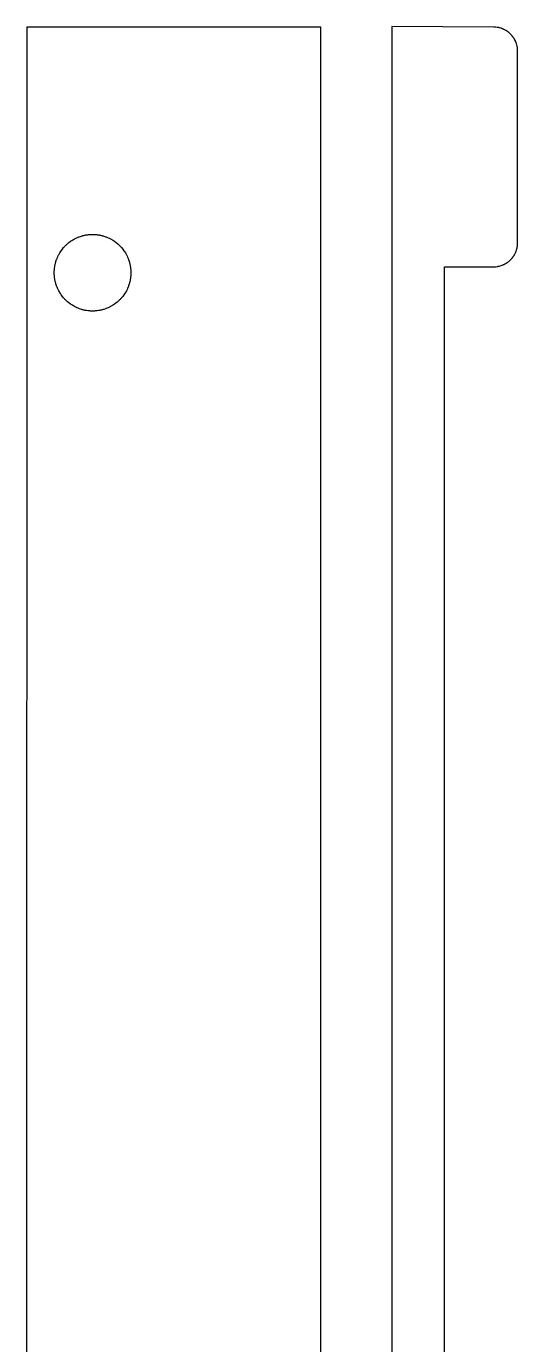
# Model space of a CAD drawing. Header units: metres. Extents: x -3 to 104, y 0 to 110.
# Drawn here: x 83.5 to 104, y 55 to 110 of the extents above; entities that cross this region are included whole.
import ezdxf

# ---------------------------------------------------------------- set-up
doc = ezdxf.new("R2010")
doc.units = ezdxf.units.M

msp = doc.modelspace()

# ---------------------------------------------------------------- linework, layer by layer
for p, q in [((103, 110), (98.75, 110.032)), ((98.75, 110.032), (98.75, 18.25)), ((83.5, 110), (83.4854, 18.168)), ((95.7842, 110), (83.5, 110)), ((95.7842, 18.25), (95.7842, 110)), ((103.018, 110), (103, 110)), ((103.035, 109.999), (103.018, 110)), ((103.053, 109.999), (103.035, 109.999)), ((103.069, 109.998), (103.053, 109.999)), ((103.14, 109.99), (103.069, 109.998)), ((103.156, 109.987), (103.14, 109.99)), ((103.174, 109.984), (103.156, 109.987)), ((103.19, 109.981), (103.174, 109.984)), ((103.208, 109.979), (103.19, 109.981)), ((103.225, 109.975), (103.208, 109.979)), ((103.242, 109.971), (103.225, 109.975)), ((103.309, 109.951), (103.242, 109.971)), ((103.358, 109.934), (103.309, 109.951)), ((103.375, 109.927), (103.358, 109.934)), ((103.391, 109.921), (103.375, 109.927)), ((103.406, 109.913), (103.391, 109.921)), ((103.423, 109.906), (103.406, 109.913)), ((103.47, 109.883), (103.423, 109.906)), ((103.484, 109.875), (103.47, 109.883)), ((103.5, 109.866), (103.484, 109.875)), ((103.515, 109.857), (103.5, 109.866)), ((103.53, 109.848), (103.515, 109.857)), ((103.545, 109.839), (103.53, 109.848)), ((103.56, 109.829), (103.545, 109.839)), ((103.573, 109.819), (103.56, 109.829)), ((103.588, 109.809), (103.573, 109.819)), ((103.602, 109.799), (103.588, 109.809)), ((103.629, 109.777), (103.602, 109.799)), ((103.643, 109.766), (103.629, 109.777)), ((103.656, 109.755), (103.643, 109.766)), ((103.694, 109.72), (103.656, 109.755)), ((103.72, 109.694), (103.694, 109.72)), ((103.755, 109.656), (103.72, 109.694)), ((103.766, 109.643), (103.755, 109.656)), ((103.777, 109.629), (103.766, 109.643)), ((103.799, 109.602), (103.777, 109.629)), ((103.809, 109.588), (103.799, 109.602)), ((103.819, 109.573), (103.809, 109.588)), ((103.829, 109.56), (103.819, 109.573)), ((103.839, 109.545), (103.829, 109.56)), ((103.848, 109.53), (103.839, 109.545)), ((103.857, 109.515), (103.848, 109.53)), ((103.866, 109.5), (103.857, 109.515)), ((103.875, 109.484), (103.866, 109.5)), ((103.883, 109.47), (103.875, 109.484)), ((103.906, 109.423), (103.883, 109.47)), ((103.913, 109.406), (103.906, 109.423)), ((103.921, 109.391), (103.913, 109.406)), ((103.927, 109.375), (103.921, 109.391)), ((103.934, 109.358), (103.927, 109.375)), ((103.951, 109.309), (103.934, 109.358)), ((103.971, 109.242), (103.951, 109.309)), ((103.975, 109.225), (103.971, 109.242)), ((103.979, 109.208), (103.975, 109.225)), ((103.981, 109.19), (103.979, 109.208)), ((103.984, 109.174), (103.981, 109.19)), ((103.987, 109.156), (103.984, 109.174)), ((103.99, 109.14), (103.987, 109.156)), ((103.998, 109.069), (103.99, 109.14)), ((103.999, 109.053), (103.998, 109.069)), ((103.999, 109.035), (103.999, 109.053)), ((104, 109.018), (103.999, 109.035)), ((104, 100.982), (104, 109.018)), ((85.5996, 101.212), (85.6504, 101.233)), ((85.6504, 101.233), (85.6768, 101.244)), ((85.6768, 101.244), (85.7031, 101.254)), ((85.7031, 101.254), (85.7822, 101.28)), ((85.7822, 101.28), (85.8086, 101.288)), ((85.8086, 101.288), (85.8359, 101.296)), ((85.8359, 101.296), (85.8633, 101.303)), ((85.8633, 101.303), (85.8896, 101.309)), ((85.8896, 101.309), (85.917, 101.315)), ((85.917, 101.315), (85.9443, 101.32)), ((85.9443, 101.32), (85.9717, 101.326)), ((85.9717, 101.326), (86, 101.33)), ((86, 101.33), (86.0547, 101.338)), ((86.0547, 101.338), (86.083, 101.341)), ((86.083, 101.341), (86.1104, 101.344)), ((86.1104, 101.344), (86.1387, 101.346)), ((86.1387, 101.346), (86.166, 101.348)), ((86.166, 101.348), (86.2217, 101.35)), ((86.2217, 101.35), (86.2783, 101.35)), ((86.2783, 101.35), (86.334, 101.348)), ((86.334, 101.348), (86.3613, 101.346)), ((86.3613, 101.346), (86.3896, 101.344)), ((86.3896, 101.344), (86.417, 101.341)), ((86.417, 101.341), (86.4453, 101.338)), ((86.4453, 101.338), (86.5, 101.33)), ((86.5, 101.33), (86.5283, 101.326)), ((86.5283, 101.326), (86.5557, 101.32)), ((86.5557, 101.32), (86.583, 101.315)), ((86.583, 101.315), (86.6104, 101.309)), ((86.6104, 101.309), (86.6367, 101.303)), ((86.6367, 101.303), (86.6641, 101.296)), ((86.6641, 101.296), (86.6914, 101.288)), ((86.6914, 101.288), (86.7178, 101.28)), ((86.7178, 101.28), (86.7969, 101.254)), ((86.7969, 101.254), (86.8232, 101.244)), ((86.8232, 101.244), (86.8496, 101.233)), ((86.8496, 101.233), (86.9004, 101.212)), ((84.9395, 100.668), (84.9893, 100.735)), ((84.9893, 100.735), (85.042, 100.8)), ((85.042, 100.8), (85.0605, 100.82)), ((85.0605, 100.82), (85.0801, 100.841)), ((85.0801, 100.841), (85.0986, 100.861)), ((85.0986, 100.861), (85.1182, 100.882)), ((85.1182, 100.882), (85.1387, 100.901)), ((85.1387, 100.901), (85.1592, 100.92)), ((85.1592, 100.92), (85.1797, 100.939)), ((85.1797, 100.939), (85.2002, 100.958)), ((85.2002, 100.958), (85.2646, 101.011)), ((85.2646, 101.011), (85.332, 101.061)), ((85.332, 101.061), (85.3789, 101.092)), ((85.3789, 101.092), (85.4258, 101.121)), ((85.4258, 101.121), (85.4502, 101.136)), ((85.4502, 101.136), (85.499, 101.163)), ((85.499, 101.163), (85.5234, 101.176)), ((85.5234, 101.176), (85.5488, 101.188)), ((85.5488, 101.188), (85.5996, 101.212)), ((86.9004, 101.212), (86.9512, 101.188)), ((86.9512, 101.188), (86.9766, 101.176)), ((86.9766, 101.176), (87.001, 101.163)), ((87.001, 101.163), (87.0498, 101.136)), ((87.0498, 101.136), (87.0742, 101.121)), ((87.0742, 101.121), (87.1211, 101.092)), ((87.1211, 101.092), (87.168, 101.061)), ((87.168, 101.061), (87.2354, 101.011)), ((87.2354, 101.011), (87.2998, 100.958)), ((87.2998, 100.958), (87.3203, 100.939)), ((87.3203, 100.939), (87.3408, 100.92)), ((87.3408, 100.92), (87.3613, 100.901)), ((87.3613, 100.901), (87.3818, 100.882)), ((87.3818, 100.882), (87.4014, 100.861)), ((87.4014, 100.861), (87.4199, 100.841)), ((87.4199, 100.841), (87.4395, 100.82)), ((87.4395, 100.82), (87.458, 100.8)), ((87.458, 100.8), (87.5107, 100.735)), ((87.5107, 100.735), (87.5605, 100.668)), ((103.934, 100.642), (103.951, 100.691)), ((103.951, 100.691), (103.971, 100.758)), ((103.971, 100.758), (103.975, 100.775)), ((103.975, 100.775), (103.979, 100.792)), ((103.979, 100.792), (103.981, 100.81)), ((103.981, 100.81), (103.984, 100.826)), ((103.984, 100.826), (103.987, 100.844)), ((103.987, 100.844), (103.99, 100.86)), ((103.99, 100.86), (103.998, 100.931)), ((103.998, 100.931), (103.999, 100.947)), ((103.999, 100.965), (104, 100.982)), ((103.999, 100.947), (103.999, 100.965)), ((84.6914, 100.11), (84.6973, 100.137)), ((84.6973, 100.137), (84.7041, 100.164)), ((84.7041, 100.164), (84.7119, 100.191)), ((84.7119, 100.191), (84.7197, 100.218)), ((84.7197, 100.218), (84.7461, 100.297)), ((84.7461, 100.297), (84.7559, 100.323)), ((84.7559, 100.323), (84.7666, 100.35)), ((84.7666, 100.35), (84.7881, 100.4)), ((84.7881, 100.4), (84.8115, 100.451)), ((84.8115, 100.451), (84.8242, 100.477)), ((84.8242, 100.477), (84.8369, 100.501)), ((84.8369, 100.501), (84.8643, 100.55)), ((84.8643, 100.55), (84.8789, 100.574)), ((84.8789, 100.574), (84.9082, 100.621)), ((84.9082, 100.621), (84.9395, 100.668)), ((87.5605, 100.668), (87.5918, 100.621)), ((87.5918, 100.621), (87.6211, 100.574)), ((87.6211, 100.574), (87.6357, 100.55)), ((87.6357, 100.55), (87.6631, 100.501)), ((87.6631, 100.501), (87.6758, 100.477)), ((87.6758, 100.477), (87.6885, 100.451)), ((87.6885, 100.451), (87.7119, 100.4)), ((87.7119, 100.4), (87.7334, 100.35)), ((87.7334, 100.35), (87.7441, 100.323)), ((87.7441, 100.323), (87.7539, 100.297)), ((87.7539, 100.297), (87.7803, 100.218)), ((87.7803, 100.218), (87.7881, 100.191)), ((87.7881, 100.191), (87.7959, 100.164)), ((87.7959, 100.164), (87.8027, 100.137)), ((87.8027, 100.137), (87.8086, 100.11)), ((103.484, 100.125), (103.5, 100.134)), ((103.5, 100.134), (103.515, 100.143)), ((103.515, 100.143), (103.53, 100.152)), ((103.53, 100.152), (103.545, 100.161)), ((103.545, 100.161), (103.56, 100.171)), ((103.56, 100.171), (103.573, 100.181)), ((103.573, 100.181), (103.588, 100.191)), ((103.588, 100.191), (103.602, 100.201)), ((103.602, 100.201), (103.629, 100.223)), ((103.629, 100.223), (103.643, 100.234)), ((103.643, 100.234), (103.656, 100.245)), ((103.656, 100.245), (103.694, 100.28)), ((103.694, 100.28), (103.72, 100.306)), ((103.72, 100.306), (103.755, 100.344)), ((103.755, 100.344), (103.766, 100.357)), ((103.766, 100.357), (103.777, 100.371)), ((103.777, 100.371), (103.799, 100.398)), ((103.799, 100.398), (103.809, 100.412)), ((103.809, 100.412), (103.819, 100.427)), ((103.819, 100.427), (103.829, 100.44)), ((103.829, 100.44), (103.839, 100.455)), ((103.839, 100.455), (103.848, 100.47)), ((103.848, 100.47), (103.857, 100.485)), ((103.857, 100.485), (103.866, 100.5)), ((103.866, 100.5), (103.875, 100.516)), ((103.875, 100.516), (103.883, 100.53)), ((103.883, 100.53), (103.906, 100.577)), ((103.906, 100.577), (103.913, 100.594)), ((103.913, 100.594), (103.921, 100.609)), ((103.921, 100.609), (103.927, 100.625)), ((103.927, 100.625), (103.934, 100.642)), ((84.6504, 99.7783), (84.6523, 99.834)), ((84.6504, 99.7217), (84.6504, 99.7783)), ((84.6523, 99.666), (84.6504, 99.7217)), ((84.6523, 99.834), (84.6543, 99.8613)), ((84.6543, 99.6387), (84.6523, 99.666)), ((84.6543, 99.8613), (84.6562, 99.8896)), ((84.6562, 99.6104), (84.6543, 99.6387)), ((84.6562, 99.8896), (84.6592, 99.917)), ((84.6592, 99.583), (84.6562, 99.6104)), ((84.6592, 99.917), (84.6621, 99.9453)), ((84.6621, 99.5547), (84.6592, 99.583)), ((84.6621, 99.9453), (84.6699, 100)), ((84.6699, 100), (84.6738, 100.028)), ((84.6738, 100.028), (84.6797, 100.056)), ((84.6797, 100.056), (84.6846, 100.083)), ((84.6846, 100.083), (84.6914, 100.11)), ((87.8086, 100.11), (87.8154, 100.083)), ((87.8154, 100.083), (87.8203, 100.056)), ((87.8203, 100.056), (87.8262, 100.028)), ((87.8262, 100.028), (87.8301, 100)), ((87.8301, 100), (87.8379, 99.9453)), ((87.8379, 99.9453), (87.8408, 99.917)), ((87.8408, 99.583), (87.8379, 99.5547)), ((87.8408, 99.917), (87.8438, 99.8896)), ((87.8438, 99.6104), (87.8408, 99.583)), ((87.8438, 99.8896), (87.8457, 99.8613)), ((87.8457, 99.6387), (87.8438, 99.6104)), ((87.8457, 99.8613), (87.8477, 99.834)), ((87.8477, 99.666), (87.8457, 99.6387)), ((87.8477, 99.834), (87.8496, 99.7783)), ((87.8496, 99.7217), (87.8477, 99.666)), ((87.8496, 99.7783), (87.8496, 99.7217)), ((100.95, 40), (100.95, 100)), ((100.95, 100), (103.018, 100)), ((103.018, 100), (103.035, 100.001)), ((103.035, 100.001), (103.053, 100.001)), ((103.053, 100.001), (103.069, 100.002)), ((103.069, 100.002), (103.14, 100.01)), ((103.14, 100.01), (103.156, 100.013)), ((103.156, 100.013), (103.174, 100.016)), ((103.174, 100.016), (103.19, 100.019)), ((103.19, 100.019), (103.208, 100.021)), ((103.208, 100.021), (103.225, 100.025)), ((103.225, 100.025), (103.242, 100.029)), ((103.242, 100.029), (103.309, 100.049)), ((103.309, 100.049), (103.358, 100.066)), ((103.358, 100.066), (103.375, 100.073)), ((103.375, 100.073), (103.391, 100.079)), ((103.391, 100.079), (103.406, 100.087)), ((103.406, 100.087), (103.423, 100.094)), ((103.423, 100.094), (103.47, 100.117)), ((103.47, 100.117), (103.484, 100.125)), ((84.6699, 99.5), (84.6621, 99.5547)), ((84.6738, 99.4717), (84.6699, 99.5)), ((84.6797, 99.4443), (84.6738, 99.4717)), ((84.6846, 99.417), (84.6797, 99.4443)), ((84.6914, 99.3896), (84.6846, 99.417)), ((84.6973, 99.3633), (84.6914, 99.3896)), ((84.7041, 99.3359), (84.6973, 99.3633)), ((84.7119, 99.3086), (84.7041, 99.3359)), ((84.7197, 99.2822), (84.7119, 99.3086)), ((84.7461, 99.2031), (84.7197, 99.2822)), ((84.7559, 99.1768), (84.7461, 99.2031)), ((84.7666, 99.1504), (84.7559, 99.1768)), ((84.7881, 99.0996), (84.7666, 99.1504)), ((84.8115, 99.0488), (84.7881, 99.0996)), ((84.8242, 99.0234), (84.8115, 99.0488)), ((87.6885, 99.0488), (87.6758, 99.0234)), ((87.7119, 99.0996), (87.6885, 99.0488)), ((87.7334, 99.1504), (87.7119, 99.0996)), ((87.7441, 99.1768), (87.7334, 99.1504)), ((87.7539, 99.2031), (87.7441, 99.1768)), ((87.7803, 99.2822), (87.7539, 99.2031)), ((87.7881, 99.3086), (87.7803, 99.2822)), ((87.7959, 99.3359), (87.7881, 99.3086)), ((87.8027, 99.3633), (87.7959, 99.3359)), ((87.8086, 99.3896), (87.8027, 99.3633)), ((87.8154, 99.417), (87.8086, 99.3896)), ((87.8203, 99.4443), (87.8154, 99.417)), ((87.8262, 99.4717), (87.8203, 99.4443)), ((87.8301, 99.5), (87.8262, 99.4717)), ((87.8379, 99.5547), (87.8301, 99.5)), ((84.8369, 98.999), (84.8242, 99.0234)), ((84.8643, 98.9502), (84.8369, 98.999)), ((84.8789, 98.9258), (84.8643, 98.9502)), ((84.9082, 98.8789), (84.8789, 98.9258)), ((84.9395, 98.832), (84.9082, 98.8789)), ((84.9893, 98.7646), (84.9395, 98.832)), ((85.042, 98.7002), (84.9893, 98.7646)), ((85.0605, 98.6797), (85.042, 98.7002)), ((85.0801, 98.6592), (85.0605, 98.6797)), ((85.0986, 98.6387), (85.0801, 98.6592)), ((85.1182, 98.6182), (85.0986, 98.6387)), ((85.1387, 98.5986), (85.1182, 98.6182)), ((85.1592, 98.5801), (85.1387, 98.5986)), ((85.1797, 98.5605), (85.1592, 98.5801)), ((85.2002, 98.542), (85.1797, 98.5605)), ((85.2646, 98.4893), (85.2002, 98.542)), ((85.332, 98.4395), (85.2646, 98.4893)), ((87.2354, 98.4893), (87.168, 98.4395)), ((87.2998, 98.542), (87.2354, 98.4893)), ((87.3203, 98.5605), (87.2998, 98.542)), ((87.3408, 98.5801), (87.3203, 98.5605)), ((87.3613, 98.5986), (87.3408, 98.5801)), ((87.3818, 98.6182), (87.3613, 98.5986)), ((87.4014, 98.6387), (87.3818, 98.6182)), ((87.4199, 98.6592), (87.4014, 98.6387)), ((87.4395, 98.6797), (87.4199, 98.6592)), ((87.458, 98.7002), (87.4395, 98.6797)), ((87.5107, 98.7646), (87.458, 98.7002)), ((87.5605, 98.832), (87.5107, 98.7646)), ((87.5918, 98.8789), (87.5605, 98.832)), ((87.6211, 98.9258), (87.5918, 98.8789)), ((87.6357, 98.9502), (87.6211, 98.9258)), ((87.6631, 98.999), (87.6357, 98.9502)), ((87.6758, 99.0234), (87.6631, 98.999)), ((85.3789, 98.4082), (85.332, 98.4395)), ((85.4258, 98.3789), (85.3789, 98.4082)), ((85.4502, 98.3643), (85.4258, 98.3789)), ((85.499, 98.3369), (85.4502, 98.3643)), ((85.5234, 98.3242), (85.499, 98.3369)), ((85.5488, 98.3115), (85.5234, 98.3242)), ((85.5996, 98.2881), (85.5488, 98.3115)), ((85.6504, 98.2666), (85.5996, 98.2881)), ((85.6768, 98.2559), (85.6504, 98.2666)), ((85.7031, 98.2461), (85.6768, 98.2559)), ((85.7822, 98.2197), (85.7031, 98.2461)), ((85.8086, 98.2119), (85.7822, 98.2197)), ((85.8359, 98.2041), (85.8086, 98.2119)), ((85.8633, 98.1973), (85.8359, 98.2041)), ((85.8896, 98.1914), (85.8633, 98.1973)), ((85.917, 98.1846), (85.8896, 98.1914)), ((85.9443, 98.1797), (85.917, 98.1846)), ((85.9717, 98.1738), (85.9443, 98.1797)), ((86, 98.1699), (85.9717, 98.1738)), ((86.0547, 98.1621), (86, 98.1699)), ((86.083, 98.1592), (86.0547, 98.1621)), ((86.1104, 98.1562), (86.083, 98.1592)), ((86.1387, 98.1543), (86.1104, 98.1562)), ((86.166, 98.1523), (86.1387, 98.1543)), ((86.2217, 98.1504), (86.166, 98.1523)), ((86.2783, 98.1504), (86.2217, 98.1504)), ((86.334, 98.1523), (86.2783, 98.1504)), ((86.3613, 98.1543), (86.334, 98.1523)), ((86.3896, 98.1562), (86.3613, 98.1543)), ((86.417, 98.1592), (86.3896, 98.1562)), ((86.4453, 98.1621), (86.417, 98.1592)), ((86.5, 98.1699), (86.4453, 98.1621)), ((86.5283, 98.1738), (86.5, 98.1699)), ((86.5557, 98.1797), (86.5283, 98.1738)), ((86.583, 98.1846), (86.5557, 98.1797)), ((86.6104, 98.1914), (86.583, 98.1846)), ((86.6367, 98.1973), (86.6104, 98.1914)), ((86.6641, 98.2041), (86.6367, 98.1973)), ((86.6914, 98.2119), (86.6641, 98.2041)), ((86.7178, 98.2197), (86.6914, 98.2119)), ((86.7969, 98.2461), (86.7178, 98.2197)), ((86.8232, 98.2559), (86.7969, 98.2461)), ((86.8496, 98.2666), (86.8232, 98.2559)), ((86.9004, 98.2881), (86.8496, 98.2666)), ((86.9512, 98.3115), (86.9004, 98.2881)), ((86.9766, 98.3242), (86.9512, 98.3115)), ((87.001, 98.3369), (86.9766, 98.3242)), ((87.0498, 98.3643), (87.001, 98.3369)), ((87.0742, 98.3789), (87.0498, 98.3643)), ((87.1211, 98.4082), (87.0742, 98.3789)), ((87.168, 98.4395), (87.1211, 98.4082))]:
    msp.add_line(p, q)

doc.saveas('drawing.dxf')
